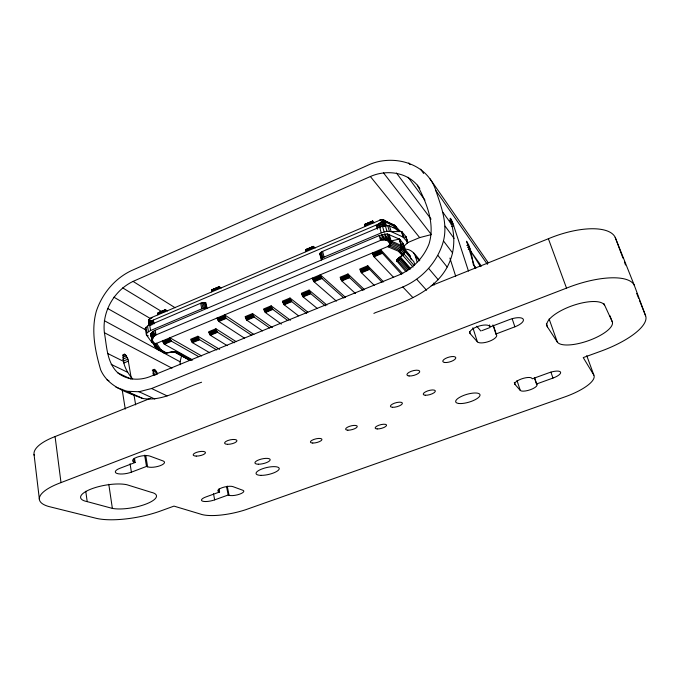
<?xml version="1.0" encoding="UTF-8"?>
<svg xmlns="http://www.w3.org/2000/svg" width="680" height="680" viewBox="0 0 680 680"><rect width="100%" height="100%" fill="white"/><g stroke="black" fill="none" stroke-linecap="round" stroke-linejoin="round"><path stroke-width="1.02" d="M380.35 227.851L380.35 222.657L382.457 220.55L382.517 219.742L381.539 219.496L151.886 317.407L149.081 319.438L148.639 320.731L149.201 325.168L148.784 320.297L150.153 325.236M218.994 288.728L219.24 286.679L221.28 288.014M211.675 291.856L211.701 289.96L219.24 286.679M377.519 228.981L377.596 224.442L380.35 222.657L382.211 226.423M152.082 323.714L152.133 320.56L377.596 224.442L379.245 227.111M372.844 222.972L372.683 221L374.323 222.768M164.959 311.814L165.342 309.74L167.51 310.955M364.795 226.415L364.659 224.434L372.683 221M157.905 314.84L158.015 312.936L165.342 309.74M373.864 313.395L375.675 312.553C406.589 301.572 444.1 289.06 452.531 252.858C454.835 241.8 453.942 230.46 450.245 219.827C449.302 214.243 453.475 224.281 453.696 225.718L468.469 271.074M115.966 387.192L126.871 391.272L139.026 391.748L151.589 388.518L402.832 286.986C422.407 278.579 437.835 261.57 443.471 240.932C447.805 223.652 441.354 206.678 435.812 190.519C426.98 162.452 391.935 153.442 367.157 165.58L131.223 270.733C114.622 278.647 102.289 293.675 96.407 310.964C90.84 330.361 95.157 350.931 100.666 369.852C108.094 386.911 126.845 392.462 142.843 398.514C163.217 401.71 181.212 388.926 199.767 382.857L201.586 382.236M405.883 271.618L396.534 260.721L397.035 259.59L403.844 254.507L405.314 251.541L405.034 249.798L401.098 245.54C394.782 242.446 387.685 238.841 380.545 240.38L156.026 334.917L153.816 336.583L151.886 340.62C153.909 344.046 155.839 349.596 160.25 350.396L161.092 349.894L166.311 352.818L174.165 351.671L177.319 352.163L191.785 360.204M313.403 248.378L313.403 246.373L315.214 247.971M305.643 251.694L305.668 249.688L313.403 246.373M404.634 249.892L403.07 243.236L400.477 249.407L398.488 251.26L387.532 246.602L155.371 343.868L152.49 342.278L150.781 333.727L153.025 331.373L155.193 330.267L379.159 235.595L387.226 233.903L399.389 239.071C403.291 242.675 407.932 250.461 403.087 255.051L402.126 255.238L397.035 259.59L396.822 261.613L398.956 259.93L399.857 257.457L410.236 269.118M403.844 254.507L403.087 255.051L405.186 251.039L401.268 246.806L391.119 242.258L389.946 240.686L388.986 234.294C390.277 238.085 393.116 244.154 388.314 246.772M396.534 260.721L398.276 258.341L400.469 256.785L396.822 261.613M403.087 255.051L403.317 254.532L399.594 250.478L389.419 245.981L389.487 243.474L387.226 233.903L389.946 240.686L388.688 241.808L387.124 240.669L384.803 234.013L385.441 240.074L382.007 234.6L382.092 239.929L379.159 235.595L380.545 240.38M180.174 364.718L180.072 361.769L181.56 355.784M417.325 185.13C426.725 202.878 435.293 224.009 428.961 244.128C423.445 257.856 412.743 268.796 399.271 274.865L149.557 376.796C138.992 380.757 126.888 380.069 117.861 372.87C106.803 362.534 106.845 346.57 104.397 332.707C101.881 311.721 114.121 290.496 133.067 281.401L370.379 176.528C387.209 168.988 409.36 172.329 419.806 188.538M151.98 317.857L151.886 317.407L149.081 319.438L148.631 322.167L149.328 325.507M407.635 242.19L403.07 237.082L391.136 231.574L386.945 231.285L381.276 232.875L324.079 257.082L321.997 258.306L321.436 259.998L319.745 253.852L320.518 252.62L322.583 251.396L379.61 227.145L385.262 225.556L389.445 225.853L402.041 231.931L405.943 236.606L407.771 242.658L403.699 246.466M149.081 319.438L148.639 320.731L149.353 325.312M149.881 319.286L150.237 318.333L150.841 318.418M398.692 231.073L398.905 230.095L394.128 224.935L381.539 219.496L383.996 220.15L395.751 226.899L399.585 231.625M389.445 225.853L391.136 231.574L401.633 231.582L403.554 237.379L405.943 236.606L407.507 243.236M405.17 250.257L404.32 253.674L401.243 256.156M148.257 335.801L146.404 334.942L145.256 328.414L147.483 326.051L200.651 303.246L203.116 302.532L205.921 302.753L207.06 308.346L204.246 308.133L201.781 308.848L150.62 330.505L146.94 332.809L146.404 334.942L151.852 342.388L154.853 344.182M400.469 256.785L398.004 260.916L399.373 258.213L399.594 258.731L398.004 260.916L407.039 270.946M399.993 257.618L397.324 260.1L399.993 257.618L398.174 258.868M399.789 239.402L401.914 247.265L401.004 249.773L398.488 251.26L402.126 255.238L403.317 254.532L404.286 253.538L400.477 249.407L390.311 244.894L387.532 246.602L389.419 245.981M389.113 245.319L390.898 243.61L401.047 248.141L404.923 252.331M149.183 320.365L148.639 320.731L148.844 322.753M190.697 360.459L174.225 351.824L177.319 352.163L174.165 351.671L165.206 353.082L161.092 349.894L156.494 343.238L154.207 343.689L159.188 350.276M158.015 312.936L165.07 309.918M211.701 289.96L219.002 286.832M305.481 249.824L313.233 246.508M364.523 224.553L372.555 221.119M165.707 309.842L158.295 312.757M219.572 286.798L211.947 289.799M313.675 246.525L305.668 249.688M372.028 221.552L364.659 224.434M157.853 313.37L164.908 310.352M211.565 290.385L218.875 287.266M305.413 250.231L313.174 246.917M364.497 224.952L372.538 221.519M157.811 314.024L164.866 311.006M211.556 291.04L218.867 287.912M305.473 250.877L313.233 247.562M364.591 225.599L372.64 222.156M122.663 355.002L124.517 354.221L125.418 354.679L127.968 359.176L131.18 377.8M122.646 355.844L125.418 354.679M122.672 357.298L126.361 355.75M449.454 220.6L451.375 219.801M192.678 359.966L164.364 344.199L162.809 341.589L169.966 338.598L169.745 337.697L201.679 355.971M244.579 338.232L218.841 321.487L217.319 318.801L224.731 315.707L224.494 314.798L253.87 334.458M336.387 301.129L314.075 281.784L312.613 278.978L320.493 275.68L320.212 274.754L345.517 297.364M393.644 277.431L374.059 256.776L372.64 253.886L380.808 250.47L380.511 249.534L402.755 273.76M122.638 359.244L127.254 357.315M450.254 222.402L452.166 221.603M163.132 342.474L170.289 339.481L171.513 341.216L198.662 356.643M217.651 319.702L225.063 316.608L226.253 318.393L251.702 335.317M312.962 279.897L320.832 276.607L321.946 278.502L343.935 298.044M372.997 254.822L381.166 251.413L380.808 250.47M163.523 343.247L170.68 340.263M218.042 320.493L225.454 317.399M313.344 280.721L321.215 277.44M373.371 255.672L381.548 252.263L401.464 274.236M163.948 343.842L171.105 340.858M218.45 321.113L225.862 318.019M313.726 281.375L321.598 278.086M373.736 256.343L381.913 252.934M123.352 361.097L127.968 359.176M406.954 242.896L419.662 237.6L431.366 234.566L383.435 172.796M451.061 224.459L452.973 223.66M164.364 344.199L171.513 341.216M218.841 321.487L226.253 318.393M314.075 281.784L321.946 278.502M374.059 256.776L382.219 253.368M123.811 363.035L128.427 361.114M451.775 226.517L453.696 225.718M219.682 349.367L197.897 336.243L190.757 339.209L192.482 342.677L209.746 352.784M236.24 341.683L215.892 328.772L208.667 331.772L210.392 335.274L227.222 345.652M272.365 327.607L252.518 313.582L245.123 316.642L246.84 320.195L262.421 330.905M290.42 320.246L271.15 305.847L263.67 308.95L265.387 312.528L281.358 324.122M307.861 312.154L290.012 298.019L282.447 301.163L284.147 304.767L298.46 315.775M326.91 305.065L309.102 290.096L301.435 293.275L303.135 296.913L316.982 308.21M364.505 289.723L347.964 273.972L340.111 277.227L341.802 280.916L355.445 293.505M383.63 281.92L367.752 265.761L359.805 269.059L361.488 272.782L374.298 285.396M190.978 340.094L198.118 337.135L197.897 336.243M208.896 332.664L216.121 329.673L215.892 328.772M245.37 317.543L252.764 314.475L252.518 313.582M263.925 309.85L271.405 306.748L271.15 305.847M282.701 302.065L290.275 298.928L290.012 298.019M301.699 294.185L309.366 291.006L309.102 290.096M340.391 278.146L348.245 274.89L347.964 273.972M360.094 269.977L368.041 266.679L367.752 265.761M191.301 340.969L198.441 338.011L199.623 339.728L216.716 349.945M209.219 333.54L216.444 330.548L217.617 332.282L234.269 342.779M245.692 318.435L253.088 315.367L254.235 317.135L269.637 327.955M264.256 310.743L271.736 307.64L272.867 309.434L287.81 320.535M283.033 302.966L290.606 299.82L291.72 301.631L306.68 313.412M302.039 295.086L309.706 291.916L310.794 293.743L325.261 305.83M340.74 279.055L348.585 275.8L349.648 277.678L363.077 290.394M360.442 270.895L368.39 267.597L368.041 266.679M191.683 341.734L198.823 338.776M209.601 334.313L216.827 331.322M246.075 319.218L253.47 316.157M264.63 311.534L272.119 308.44M283.416 303.756L290.989 300.628M302.413 295.894L310.08 292.723M341.113 279.871L348.959 276.624M360.808 271.719L368.755 268.43L382.024 282.243M192.091 342.329L199.231 339.371M210.01 334.909L217.234 331.925M246.466 319.829L253.861 316.769M265.022 312.146L272.501 309.051M283.798 304.385L291.372 301.249M302.796 296.523L310.454 293.352M341.479 280.517L349.325 277.27M361.173 272.365L369.121 269.076M192.482 342.677L199.623 339.728M210.392 335.274L217.617 332.282M246.84 320.195L254.235 317.135M265.387 312.528L272.867 309.434M284.147 304.767L291.72 301.631M303.135 296.913L310.794 293.743M341.802 280.916L349.648 277.678M361.488 272.782L369.427 269.493M152.286 370.132L154.249 369.325L156.782 372.24L157.463 374.017L154.522 375.216M153.111 370.549L155.066 369.741M153.008 371.96L155.95 370.753M152.864 373.839L156.782 372.24M466.786 245.523L468.622 244.775L471.036 251.608L473.322 264.656L476.06 267.903M467.551 247.469L469.387 246.729M468.248 249.441L470.075 248.701M34.289 455.498A49.419 17.009 -8.9 0 1 55.08 436.577L150.594 398.267M431.214 285.727L548.386 238.739A57.282 22.95 -20.4 0 1 615.196 237.354L634.244 285.183L645.609 315.8A56.185 18.598 -19.2 0 1 600.771 351.228L583.236 357.595L593.869 375.148A37.953 11.432 -17.9 0 1 563.626 397.332L245.905 509.643A35.36 9.902 -12.1 0 1 200.472 514.071L173.978 506.115L160.446 511.029A48.424 14.152 -10.5 0 1 95.956 518.245L48.883 506.54A50.354 15.427 -9.5 0 1 61.004 482.604L55.08 436.577M61.004 482.604L566.525 288.125A58.531 20.944 -19.6 0 1 634.244 285.183M135.158 462.476L119.85 468.325A10.48 3.366 -10 0 0 117.079 473.492A10.48 3.366 -10 0 0 131.401 472.166L146.498 466.438L147.619 466.829A9.325 3.026 -10.5 0 0 160.268 465.656A9.325 3.026 -10.5 0 0 163.115 460.963L149.906 456.101A9.546 3.145 -10.2 0 0 136.841 457.249A9.546 3.145 -10.2 0 0 134.156 462.119L135.158 462.476L134.487 458.312M493.765 326.553L496.417 334.602A10.285 3.74 -17.6 0 1 489.456 341.241A10.285 3.74 -17.6 0 1 477.368 341.819L470.16 333.65A10.523 3.919 -17.6 0 1 477.147 326.706A10.523 3.919 -17.6 0 1 489.608 326.221L490.204 326.944L509.507 319.575A11.73 4.309 -18.3 0 1 523.124 319.039A11.73 4.309 -18.3 0 1 514.887 326.817L495.924 334.007L492.94 324.929M481.814 330.667L489.566 327.709M219.598 491.988L205.895 496.952A9.018 2.592 -11.8 0 0 202.623 501.177A9.018 2.592 -11.8 0 0 214.668 499.868L228.2 494.998L229.05 495.295A8.05 2.321 -12.2 0 0 239.708 494.139A8.05 2.321 -12.2 0 0 242.913 490.305L232.908 486.625A8.203 2.405 -12 0 0 221.952 487.772A8.203 2.405 -12 0 0 218.832 491.725L219.598 491.988L218.994 488.877M534.48 378.046L536.503 384.004L552.976 378.072A10.098 3.162 -18 0 0 560.473 371.994A10.098 3.162 -18 0 0 549.015 372.75L532.287 378.811L531.854 378.275A9.053 2.865 -17.5 0 0 521.399 378.964A9.053 2.865 -17.5 0 0 514.964 384.396L520.285 390.422A8.874 2.754 -17.5 0 0 530.476 389.683A8.874 2.754 -17.5 0 0 536.86 384.455L534.505 377.502M154.249 369.325L153.153 370.404L153.553 375.581M165.41 352.589L166.039 353.124L164.144 352.971L166.311 352.818L164.144 352.971L160.964 350.548M124.517 354.221L123.769 354.442C121.66 363.026 127.092 372.649 132.677 378.955M149.931 325.185L148.758 321.487L149.234 320.756L152.133 320.56L153.782 323.884M390.949 240.975L399.389 239.071L401.582 245.837L405.186 251.039L405.034 249.798M392.938 227.46L395.751 226.899L396.686 229.763M156.085 346.664L152.099 341.19L150.781 333.727L152.022 339.957L153.17 342.49L155.371 343.868L156.587 343.663M161.092 349.894C153.357 350.812 151.835 337.969 151.504 332.571L153.034 337.807L153.025 331.373L154.819 335.614L155.193 330.267L156.026 334.917M165.725 353.048L176.01 351.764M381.735 219.784L379.763 220.014L380.536 220.209M171.36 352.121L174.947 351.925L171.36 352.121L172.856 351.968M177.319 352.163L174.216 351.925M404.404 249.279C411.714 248.336 415.718 255.493 419.824 260.176M397.587 230.078L394.969 225.7L382.933 219.759M389.487 243.474L390.898 243.61L388.688 241.808L391.119 242.258M154.691 343.417L153.213 343.137L153.17 342.49M87.201 501.619L112.37 508.402A25.424 7.505 -10.4 0 0 147.28 503.54A25.424 7.505 -10.4 0 0 151.164 492.286L126.998 484.763A26.503 8.05 -9.9 0 0 89.777 489.575A26.503 8.05 -9.9 0 0 87.201 501.619L85.765 491.291M382.517 219.742L383.996 220.15L383.07 221.561L383.12 226.372M393.601 224.935L394.74 225.386L398.981 230.409M126.871 391.272L142.843 398.514M107.041 379.865L108.953 380.74M139.026 391.748L154.793 399.015M151.589 388.518L167.119 395.904M117.861 372.87L131.053 379.134M111.171 364.361L127.254 372.13M107.644 353.464L123.718 361.445M104.397 332.707L171.998 368.169M104.312 320.688L180.072 361.769M165.206 353.082L157.59 348.967L156.987 347.769L158.261 349.784M174.225 351.824L189.652 360.366M176.273 352.529L180.812 355.045M182.623 356.048L188.071 359.065M107.593 308.465L146.115 330.149M113.908 297.177L150.22 318.427M122.672 287.87L161.695 311.559M133.067 281.401L175.159 307.768M398.488 251.26L403.317 254.532M392.326 224.884L391.884 224.561L394.969 225.7L396.474 229.636M129.693 392.522L132.099 394.485M160.25 350.396L155.371 343.868M398.029 229.304L398.905 230.095M411.298 259.794L409.708 255.213L404.192 249.025M402.832 286.986L412.947 297.661M416.78 279.327L426.564 290.241M398.956 259.93L407.975 269.977M399.594 258.731L409.292 269.586M400.401 256.998L410.779 268.685M401.94 254.43L413.032 267.053M403.3 253.155L414.137 265.565M405.042 251.557L413.865 261.749L414.673 264.435M404.217 249.279L410.227 256.232M404.37 249.025L409.708 255.213M413.78 253.062L415.344 256.122L419.356 260.839M476.773 326.221L480.845 331.041M428.765 268.549L438.243 279.76M495.924 334.007L496.417 334.602M536.503 384.004L536.86 384.455M370.379 176.528L419.662 237.6M437.886 255.425L447.117 266.985M443.471 240.932L452.531 252.858M396.431 173.018L431.077 219.147M445.128 226.143L454.113 238.408M408.119 177.242L424.94 200.141M442.79 212.135L451.784 224.706M481.423 266.126L471.036 251.608L480.513 266.62M408.841 162.928L410.065 164.645M435.812 190.519L487.407 264.367M420.589 169.15L423.606 173.468M429.82 178.543L488.283 262.795M473.909 265.514L475.651 268.09M546.354 323.892L547.4 326.859L557.269 341.964A29.333 9.86 -19.2 0 0 589.483 340.315A29.333 9.86 -19.2 0 0 612.196 321.631L609.935 315.724M384.803 234.013L388.654 240.584M603.84 303.433L612.196 321.631M319.745 253.852L319.957 254.32M368.39 267.597L368.755 268.43M381.166 251.413L381.548 252.263M468.622 244.775L466.556 241.222L475.014 267.988M386.197 225.998L383.554 220.481L382.457 220.55L384.837 226.304M151.708 324.998L150.033 320.892L150.356 324.981M636.675 293.352L638.622 298.231M639.395 300.186L645.609 315.8M348.245 274.89L348.585 275.8M320.493 275.68L320.832 276.607M615.196 237.354L622.948 258.085M624.427 262.029L625.532 264.988M309.366 291.006L309.706 291.916M290.275 298.928L290.606 299.82M271.405 306.748L271.736 307.64M252.764 314.475L253.088 315.367M548.386 238.739L566.525 288.125M224.731 315.707L225.063 316.608M216.121 329.673L216.444 330.548M586.746 355.649L593.869 375.148M198.118 337.135L198.441 338.011M169.966 338.598L170.289 339.481M549.117 318.971L557.269 341.964M550.902 372.104L552.976 378.072M512.21 318.903L514.887 326.817M382.007 234.6L383.75 239.827M517.004 380.519L520.285 390.422M514.301 382.381L514.964 384.396M489.54 324.938L490.204 326.944M472.881 327.76L477.368 341.819M449.905 258.085L455.685 276.199M469.523 331.653L470.16 333.65M372.342 252.951L372.64 253.886M433.483 283.101L434.087 285.082M415.344 256.122L417.087 261.859M406.079 237.074L407.771 242.658M387.685 225.463L389.368 231.183M312.341 278.052L312.613 278.978M386.469 225.76L384.837 220.915L384.353 221.68L385.212 226.338M385.262 225.556L386.945 231.285M382.466 226.143L384.14 231.871M379.61 227.145L381.276 232.875M376.125 225.148L377.23 228.939M396.159 227.239L396.916 229.968M402.041 231.931L403.554 237.379M399.389 239.071L401.268 246.806M322.583 251.396L324.079 257.082M321.427 251.974L322.915 257.669M217.081 317.892L217.319 318.801M401.633 231.582L403.07 237.082M320.518 252.62L321.997 258.306M319.931 253.266L321.419 258.952M379.015 223.601L379.907 227.128M162.588 340.688L162.809 341.589M382.687 226.398L381.556 221.637L385.356 221.986L395.751 226.899L395.615 226.176M151.011 320.824L151.835 324.827M205.249 302.498L206.388 308.1M204.281 302.422L205.419 308.023M203.116 302.532L204.246 308.133M201.867 302.812L202.997 308.423M200.651 303.246L201.781 308.848M227.239 486.106L229.05 495.295M226.584 486.82L228.2 494.998M218.433 489.651L218.832 491.725M213.503 493.748L214.668 499.868M145.256 328.414L145.435 329.4M153.374 320.101L154.029 323.791M149.634 324.938L150.62 330.505M147.483 326.051L148.461 331.611M145.962 327.25L146.94 332.809M145.715 455.319L147.619 466.829M144.636 455.166L146.498 466.438M133.934 394.485L135.651 404.914M133.654 459L134.156 462.119M122.103 389.291L125.264 409.079M150.952 334.704L152.49 342.278M130.076 463.794L131.401 472.166M151.581 340.629L151.852 342.388M153.025 331.373L153.816 336.583M108.791 484.271L112.37 508.402M163.149 351.925L163.225 352.478M34.042 454.393L39.398 499.417M151.504 332.571L152.022 339.957M547.4 326.859A30.6 10.752 -19.4 0 1 570.554 306.365A30.6 10.752 -19.4 0 1 604.588 305.379M258.349 464.21A7.82 2.44 -12.6 0 0 270.181 459.901A7.82 2.44 -12.6 0 0 259.114 459.748A7.82 2.44 -12.6 0 0 258.349 464.21M444.856 362.508A6.758 2.414 -16.6 0 0 455.642 358.471A6.758 2.414 -16.6 0 0 447.414 357.62A6.758 2.414 -16.6 0 0 444.856 362.508M227.528 444.32A6.315 2.108 -11.9 0 0 236.963 440.785A6.315 2.108 -11.9 0 0 227.834 440.538A6.315 2.108 -11.9 0 0 227.528 444.32M196.231 456.101A6.273 2.057 -11.3 0 0 205.487 452.633A6.273 2.057 -11.3 0 0 196.239 452.472A6.273 2.057 -11.3 0 0 196.231 456.101M409.079 375.972A6.664 2.372 -15.8 0 0 419.645 372.019A6.664 2.372 -15.8 0 0 411.255 371.28A6.664 2.372 -15.8 0 0 409.079 375.972M312.757 443.046A5.95 1.904 -13.6 0 0 321.938 439.696A5.95 1.904 -13.6 0 0 313.82 439.458A5.95 1.904 -13.6 0 0 312.757 443.046M261.188 475.363A11.866 3.587 -12.7 0 0 279.216 468.885A11.866 3.587 -12.7 0 0 262.523 468.75A11.866 3.587 -12.7 0 0 261.188 475.363M459.298 403.521A12.656 4.046 -16.5 0 0 479.646 396.21A12.656 4.046 -16.5 0 0 464.55 395.097A12.656 4.046 -16.5 0 0 459.298 403.521M392.522 407.295A6.205 2.066 -15.2 0 0 402.322 403.699A6.205 2.066 -15.2 0 0 394.383 403.214A6.205 2.066 -15.2 0 0 392.522 407.295M347.846 430.176A6.01 1.946 -14.3 0 0 357.229 426.751A6.01 1.946 -14.3 0 0 349.24 426.428A6.01 1.946 -14.3 0 0 347.846 430.176M377.213 428.935A5.907 1.878 -14.8 0 0 386.512 425.57A5.907 1.878 -14.8 0 0 378.845 425.247A5.907 1.878 -14.8 0 0 377.213 428.935M425.229 395.233A6.281 2.108 -15.9 0 0 435.234 391.561A6.281 2.108 -15.9 0 0 427.423 390.991A6.281 2.108 -15.9 0 0 425.229 395.233"/></g></svg>
